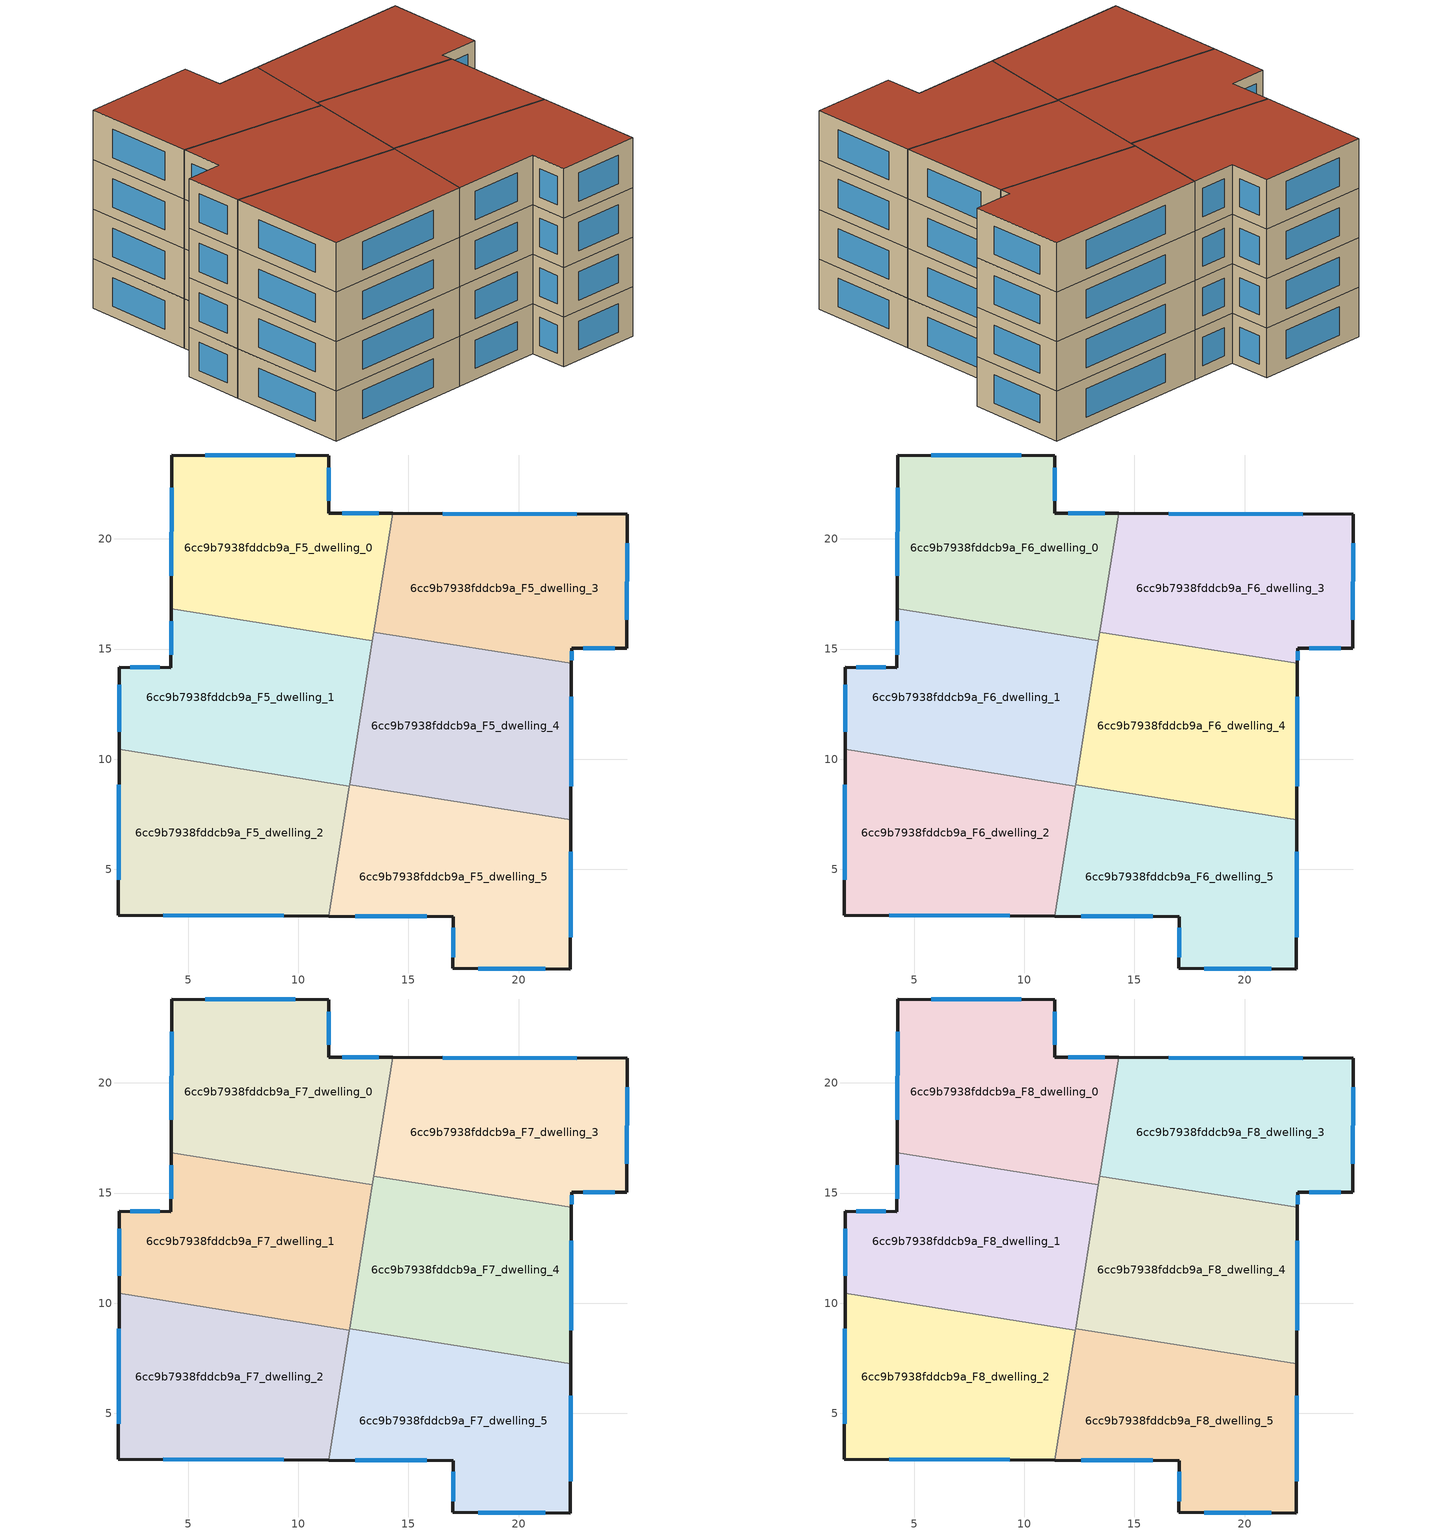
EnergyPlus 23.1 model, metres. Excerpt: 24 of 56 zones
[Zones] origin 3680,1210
6cc9b7938fddcb9a_F5_dwelling_0
 floor to 6cc9b7938fddcb9a_F4_dwelling_0 (EU_floor_Construction): 14.28,21.15 13.37,15.39 4.23,16.84 4.26,23.81 11.39,23.79 11.38,21.17 z15
 wall outside (EU_wall_Construction): 14.28,21.15 11.38,21.17 11.39,23.79 4.26,23.81 4.23,16.84 z15:18
 wall to 6cc9b7938fddcb9a_F5_dwelling_1 (EU_wall_Construction): 4.23,16.84 13.37,15.39 z15:18
 wall to 6cc9b7938fddcb9a_F5_dwelling_3 (EU_wall_Construction): 13.43,15.78 14.28,21.15 z15:18
 wall to 6cc9b7938fddcb9a_F5_dwelling_4 (EU_wall_Construction): 13.37,15.39 13.43,15.78 z15:18
 window (EU_Window_Construction): 4.25,22.32 4.24,18.33 / 9.86,23.79 5.79,23.8 / 11.38,21.73 11.39,23.22 / 13.66,21.16 12,21.16 z15.64:17.36
6cc9b7938fddcb9a_F5_dwelling_1
 floor to 6cc9b7938fddcb9a_F4_dwelling_1 (EU_floor_Construction): 13.37,15.39 12.32,8.78 1.86,10.45 1.88,14.17 4.22,14.16 4.23,16.84 z15
 wall outside (EU_wall_Construction): 4.23,16.84 4.22,14.16 1.88,14.17 1.86,10.45 z15:18
 wall to 6cc9b7938fddcb9a_F5_dwelling_2 (EU_wall_Construction): 1.86,10.45 12.32,8.78 z15:18
 wall to 6cc9b7938fddcb9a_F5_dwelling_4 (EU_wall_Construction): 12.33,8.85 13.37,15.39 z15:18
 wall to 6cc9b7938fddcb9a_F5_dwelling_5 (EU_wall_Construction): 12.32,8.78 12.33,8.85 z15:18
 window (EU_Window_Construction): 3.72,14.17 2.38,14.17 / 4.23,16.27 4.22,14.74 / 1.88,13.38 1.87,11.24 z15.64:17.36
6cc9b7938fddcb9a_F5_dwelling_2
 floor to 6cc9b7938fddcb9a_F4_dwelling_2 (EU_floor_Construction): 12.32,8.78 11.38,2.88 1.83,2.92 1.86,10.45 z15
 wall outside (EU_wall_Construction): 1.86,10.45 1.83,2.92 11.38,2.88 z15:18
 wall to 6cc9b7938fddcb9a_F5_dwelling_5 (EU_wall_Construction): 11.38,2.88 12.32,8.78 z15:18
 window (EU_Window_Construction): 3.88,2.91 9.33,2.89 / 1.86,8.83 1.84,4.53 z15.64:17.36
6cc9b7938fddcb9a_F5_dwelling_3
 floor to 6cc9b7938fddcb9a_F4_dwelling_3 (EU_floor_Construction): 24.93,21.11 24.91,15.03 22.4,15.04 22.4,14.35 13.43,15.78 14.28,21.15 z15
 wall outside (EU_wall_Construction): 22.4,14.35 22.4,15.04 24.91,15.03 24.93,21.11 14.28,21.15 z15:18
 wall to 6cc9b7938fddcb9a_F5_dwelling_4 (EU_wall_Construction): 13.43,15.78 22.4,14.35 z15:18
 window (EU_Window_Construction): 22.65,21.12 16.56,21.15 / 24.91,16.33 24.92,19.81 / 22.94,15.04 24.37,15.03 / 22.4,14.5 22.4,14.89 z15.64:17.36
6cc9b7938fddcb9a_F5_dwelling_4
 floor to 6cc9b7938fddcb9a_F4_dwelling_4 (EU_floor_Construction): 22.4,14.35 22.38,7.25 12.33,8.85 13.43,15.78 z15
 wall outside (EU_wall_Construction): 22.38,7.25 22.4,14.35 z15:18
 wall to 6cc9b7938fddcb9a_F5_dwelling_5 (EU_wall_Construction): 12.33,8.85 22.38,7.25 z15:18
 window (EU_Window_Construction): 22.38,8.77 22.39,12.83 z15.64:17.36
6cc9b7938fddcb9a_F5_dwelling_5
 floor to 6cc9b7938fddcb9a_F4_dwelling_5 (EU_floor_Construction): 22.38,7.25 22.35,0.48 17.02,0.5 17.03,2.86 11.38,2.88 12.33,8.85 z15
 wall outside (EU_wall_Construction): 11.38,2.88 17.03,2.86 17.02,0.5 22.35,0.48 22.38,7.25 z15:18
 window (EU_Window_Construction): 12.59,2.88 15.82,2.86 / 22.36,1.93 22.37,5.8 / 18.16,0.5 21.21,0.48 / 17.03,2.35 17.02,1.01 z15.64:17.36
6cc9b7938fddcb9a_F6_dwelling_0
 floor to 6cc9b7938fddcb9a_F5_dwelling_0 (EU_floor_Construction): 14.28,21.15 13.37,15.39 4.23,16.84 4.26,23.81 11.39,23.79 11.38,21.17 z18
 wall outside (EU_wall_Construction): 14.28,21.15 11.38,21.17 11.39,23.79 4.26,23.81 4.23,16.84 z18:21
 wall to 6cc9b7938fddcb9a_F6_dwelling_1 (EU_wall_Construction): 4.23,16.84 13.37,15.39 z18:21
 wall to 6cc9b7938fddcb9a_F6_dwelling_3 (EU_wall_Construction): 13.43,15.78 14.28,21.15 z18:21
 wall to 6cc9b7938fddcb9a_F6_dwelling_4 (EU_wall_Construction): 13.37,15.39 13.43,15.78 z18:21
 window (EU_Window_Construction): 4.25,22.32 4.24,18.33 / 9.86,23.79 5.79,23.8 / 11.38,21.73 11.39,23.22 / 13.66,21.16 12,21.16 z18.64:20.36
6cc9b7938fddcb9a_F6_dwelling_1
 floor to 6cc9b7938fddcb9a_F5_dwelling_1 (EU_floor_Construction): 13.37,15.39 12.32,8.78 1.86,10.45 1.88,14.17 4.22,14.16 4.23,16.84 z18
 wall outside (EU_wall_Construction): 4.23,16.84 4.22,14.16 1.88,14.17 1.86,10.45 z18:21
 wall to 6cc9b7938fddcb9a_F6_dwelling_2 (EU_wall_Construction): 1.86,10.45 12.32,8.78 z18:21
 wall to 6cc9b7938fddcb9a_F6_dwelling_4 (EU_wall_Construction): 12.33,8.85 13.37,15.39 z18:21
 wall to 6cc9b7938fddcb9a_F6_dwelling_5 (EU_wall_Construction): 12.32,8.78 12.33,8.85 z18:21
 window (EU_Window_Construction): 3.72,14.17 2.38,14.17 / 4.23,16.27 4.22,14.74 / 1.88,13.38 1.87,11.24 z18.64:20.36
6cc9b7938fddcb9a_F6_dwelling_2
 floor to 6cc9b7938fddcb9a_F5_dwelling_2 (EU_floor_Construction): 12.32,8.78 11.38,2.88 1.83,2.92 1.86,10.45 z18
 wall outside (EU_wall_Construction): 1.86,10.45 1.83,2.92 11.38,2.88 z18:21
 wall to 6cc9b7938fddcb9a_F6_dwelling_5 (EU_wall_Construction): 11.38,2.88 12.32,8.78 z18:21
 window (EU_Window_Construction): 3.88,2.91 9.33,2.89 / 1.86,8.83 1.84,4.53 z18.64:20.36
6cc9b7938fddcb9a_F6_dwelling_3
 floor to 6cc9b7938fddcb9a_F5_dwelling_3 (EU_floor_Construction): 24.93,21.11 24.91,15.03 22.4,15.04 22.4,14.35 13.43,15.78 14.28,21.15 z18
 wall outside (EU_wall_Construction): 22.4,14.35 22.4,15.04 24.91,15.03 24.93,21.11 14.28,21.15 z18:21
 wall to 6cc9b7938fddcb9a_F6_dwelling_4 (EU_wall_Construction): 13.43,15.78 22.4,14.35 z18:21
 window (EU_Window_Construction): 22.65,21.12 16.56,21.15 / 24.91,16.33 24.92,19.81 / 22.94,15.04 24.37,15.03 / 22.4,14.5 22.4,14.89 z18.64:20.36
6cc9b7938fddcb9a_F6_dwelling_4
 floor to 6cc9b7938fddcb9a_F5_dwelling_4 (EU_floor_Construction): 22.4,14.35 22.38,7.25 12.33,8.85 13.43,15.78 z18
 wall outside (EU_wall_Construction): 22.38,7.25 22.4,14.35 z18:21
 wall to 6cc9b7938fddcb9a_F6_dwelling_5 (EU_wall_Construction): 12.33,8.85 22.38,7.25 z18:21
 window (EU_Window_Construction): 22.38,8.77 22.39,12.83 z18.64:20.36
6cc9b7938fddcb9a_F6_dwelling_5
 floor to 6cc9b7938fddcb9a_F5_dwelling_5 (EU_floor_Construction): 22.38,7.25 22.35,0.48 17.02,0.5 17.03,2.86 11.38,2.88 12.33,8.85 z18
 wall outside (EU_wall_Construction): 11.38,2.88 17.03,2.86 17.02,0.5 22.35,0.48 22.38,7.25 z18:21
 window (EU_Window_Construction): 12.59,2.88 15.82,2.86 / 22.36,1.93 22.37,5.8 / 18.16,0.5 21.21,0.48 / 17.03,2.35 17.02,1.01 z18.64:20.36
6cc9b7938fddcb9a_F7_dwelling_0
 floor to 6cc9b7938fddcb9a_F6_dwelling_0 (EU_floor_Construction): 14.28,21.15 13.37,15.39 4.23,16.84 4.26,23.81 11.39,23.79 11.38,21.17 z21
 wall outside (EU_wall_Construction): 14.28,21.15 11.38,21.17 11.39,23.79 4.26,23.81 4.23,16.84 z21:24
 wall to 6cc9b7938fddcb9a_F7_dwelling_1 (EU_wall_Construction): 4.23,16.84 13.37,15.39 z21:24
 wall to 6cc9b7938fddcb9a_F7_dwelling_3 (EU_wall_Construction): 13.43,15.78 14.28,21.15 z21:24
 wall to 6cc9b7938fddcb9a_F7_dwelling_4 (EU_wall_Construction): 13.37,15.39 13.43,15.78 z21:24
 window (EU_Window_Construction): 4.25,22.32 4.24,18.33 / 9.86,23.79 5.79,23.8 / 11.38,21.73 11.39,23.22 / 13.66,21.16 12,21.16 z21.64:23.36
6cc9b7938fddcb9a_F7_dwelling_1
 floor to 6cc9b7938fddcb9a_F6_dwelling_1 (EU_floor_Construction): 13.37,15.39 12.32,8.78 1.86,10.45 1.88,14.17 4.22,14.16 4.23,16.84 z21
 wall outside (EU_wall_Construction): 4.23,16.84 4.22,14.16 1.88,14.17 1.86,10.45 z21:24
 wall to 6cc9b7938fddcb9a_F7_dwelling_2 (EU_wall_Construction): 1.86,10.45 12.32,8.78 z21:24
 wall to 6cc9b7938fddcb9a_F7_dwelling_4 (EU_wall_Construction): 12.33,8.85 13.37,15.39 z21:24
 wall to 6cc9b7938fddcb9a_F7_dwelling_5 (EU_wall_Construction): 12.32,8.78 12.33,8.85 z21:24
 window (EU_Window_Construction): 3.72,14.17 2.38,14.17 / 4.23,16.27 4.22,14.74 / 1.88,13.38 1.87,11.24 z21.64:23.36
6cc9b7938fddcb9a_F7_dwelling_2
 floor to 6cc9b7938fddcb9a_F6_dwelling_2 (EU_floor_Construction): 12.32,8.78 11.38,2.88 1.83,2.92 1.86,10.45 z21
 wall outside (EU_wall_Construction): 1.86,10.45 1.83,2.92 11.38,2.88 z21:24
 wall to 6cc9b7938fddcb9a_F7_dwelling_5 (EU_wall_Construction): 11.38,2.88 12.32,8.78 z21:24
 window (EU_Window_Construction): 3.88,2.91 9.33,2.89 / 1.86,8.83 1.84,4.53 z21.64:23.36
6cc9b7938fddcb9a_F7_dwelling_3
 floor to 6cc9b7938fddcb9a_F6_dwelling_3 (EU_floor_Construction): 24.93,21.11 24.91,15.03 22.4,15.04 22.4,14.35 13.43,15.78 14.28,21.15 z21
 wall outside (EU_wall_Construction): 22.4,14.35 22.4,15.04 24.91,15.03 24.93,21.11 14.28,21.15 z21:24
 wall to 6cc9b7938fddcb9a_F7_dwelling_4 (EU_wall_Construction): 13.43,15.78 22.4,14.35 z21:24
 window (EU_Window_Construction): 22.65,21.12 16.56,21.15 / 24.91,16.33 24.92,19.81 / 22.94,15.04 24.37,15.03 / 22.4,14.5 22.4,14.89 z21.64:23.36
6cc9b7938fddcb9a_F7_dwelling_4
 floor to 6cc9b7938fddcb9a_F6_dwelling_4 (EU_floor_Construction): 22.4,14.35 22.38,7.25 12.33,8.85 13.43,15.78 z21
 wall outside (EU_wall_Construction): 22.38,7.25 22.4,14.35 z21:24
 wall to 6cc9b7938fddcb9a_F7_dwelling_5 (EU_wall_Construction): 12.33,8.85 22.38,7.25 z21:24
 window (EU_Window_Construction): 22.38,8.77 22.39,12.83 z21.64:23.36
6cc9b7938fddcb9a_F7_dwelling_5
 floor to 6cc9b7938fddcb9a_F6_dwelling_5 (EU_floor_Construction): 22.38,7.25 22.35,0.48 17.02,0.5 17.03,2.86 11.38,2.88 12.33,8.85 z21
 wall outside (EU_wall_Construction): 11.38,2.88 17.03,2.86 17.02,0.5 22.35,0.48 22.38,7.25 z21:24
 window (EU_Window_Construction): 12.59,2.88 15.82,2.86 / 22.36,1.93 22.37,5.8 / 18.16,0.5 21.21,0.48 / 17.03,2.35 17.02,1.01 z21.64:23.36
6cc9b7938fddcb9a_F8_dwelling_0
 floor to 6cc9b7938fddcb9a_F7_dwelling_0 (EU_floor_Construction): 14.28,21.15 13.37,15.39 4.23,16.84 4.26,23.81 11.39,23.79 11.38,21.17 z24
 wall outside (EU_wall_Construction): 14.28,21.15 11.38,21.17 11.39,23.79 4.26,23.81 4.23,16.84 z24:27
 wall to 6cc9b7938fddcb9a_F8_dwelling_1 (EU_wall_Construction): 4.23,16.84 13.37,15.39 z24:27
 wall to 6cc9b7938fddcb9a_F8_dwelling_3 (EU_wall_Construction): 13.43,15.78 14.28,21.15 z24:27
 wall to 6cc9b7938fddcb9a_F8_dwelling_4 (EU_wall_Construction): 13.37,15.39 13.43,15.78 z24:27
 window (EU_Window_Construction): 4.25,22.32 4.24,18.33 / 9.86,23.79 5.79,23.8 / 11.38,21.73 11.39,23.22 / 13.66,21.16 12,21.16 z24.64:26.36
 roof outside (EU_roof_Construction): 13.37,15.39 14.28,21.15 11.38,21.17 11.39,23.79 4.26,23.81 4.23,16.84 z27
6cc9b7938fddcb9a_F8_dwelling_1
 floor to 6cc9b7938fddcb9a_F7_dwelling_1 (EU_floor_Construction): 13.37,15.39 12.32,8.78 1.86,10.45 1.88,14.17 4.22,14.16 4.23,16.84 z24
 wall outside (EU_wall_Construction): 4.23,16.84 4.22,14.16 1.88,14.17 1.86,10.45 z24:27
 wall to 6cc9b7938fddcb9a_F8_dwelling_2 (EU_wall_Construction): 1.86,10.45 12.32,8.78 z24:27
 wall to 6cc9b7938fddcb9a_F8_dwelling_4 (EU_wall_Construction): 12.33,8.85 13.37,15.39 z24:27
 wall to 6cc9b7938fddcb9a_F8_dwelling_5 (EU_wall_Construction): 12.32,8.78 12.33,8.85 z24:27
 window (EU_Window_Construction): 3.72,14.17 2.38,14.17 / 4.23,16.27 4.22,14.74 / 1.88,13.38 1.87,11.24 z24.64:26.36
 roof outside (EU_roof_Construction): 12.32,8.78 13.37,15.39 4.23,16.84 4.22,14.16 1.88,14.17 1.86,10.45 z27
6cc9b7938fddcb9a_F8_dwelling_2
 floor to 6cc9b7938fddcb9a_F7_dwelling_2 (EU_floor_Construction): 12.32,8.78 11.38,2.88 1.83,2.92 1.86,10.45 z24
 wall outside (EU_wall_Construction): 1.86,10.45 1.83,2.92 11.38,2.88 z24:27
 wall to 6cc9b7938fddcb9a_F8_dwelling_5 (EU_wall_Construction): 11.38,2.88 12.32,8.78 z24:27
 window (EU_Window_Construction): 3.88,2.91 9.33,2.89 / 1.86,8.83 1.84,4.53 z24.64:26.36
 roof outside (EU_roof_Construction): 11.38,2.88 12.32,8.78 1.86,10.45 1.83,2.92 z27
6cc9b7938fddcb9a_F8_dwelling_3
 floor to 6cc9b7938fddcb9a_F7_dwelling_3 (EU_floor_Construction): 24.93,21.11 24.91,15.03 22.4,15.04 22.4,14.35 13.43,15.78 14.28,21.15 z24
 wall outside (EU_wall_Construction): 22.4,14.35 22.4,15.04 24.91,15.03 24.93,21.11 14.28,21.15 z24:27
 wall to 6cc9b7938fddcb9a_F8_dwelling_4 (EU_wall_Construction): 13.43,15.78 22.4,14.35 z24:27
 window (EU_Window_Construction): 22.65,21.12 16.56,21.15 / 24.91,16.33 24.92,19.81 / 22.94,15.04 24.37,15.03 / 22.4,14.5 22.4,14.89 z24.64:26.36
 roof outside (EU_roof_Construction): 24.91,15.03 24.93,21.11 14.28,21.15 13.43,15.78 22.4,14.35 22.4,15.04 z27
6cc9b7938fddcb9a_F8_dwelling_4
 floor to 6cc9b7938fddcb9a_F7_dwelling_4 (EU_floor_Construction): 22.4,14.35 22.38,7.25 12.33,8.85 13.43,15.78 z24
 wall outside (EU_wall_Construction): 22.38,7.25 22.4,14.35 z24:27
 wall to 6cc9b7938fddcb9a_F8_dwelling_5 (EU_wall_Construction): 12.33,8.85 22.38,7.25 z24:27
 window (EU_Window_Construction): 22.38,8.77 22.39,12.83 z24.64:26.36
 roof outside (EU_roof_Construction): 22.38,7.25 22.4,14.35 13.43,15.78 12.33,8.85 z27
6cc9b7938fddcb9a_F8_dwelling_5
 floor to 6cc9b7938fddcb9a_F7_dwelling_5 (EU_floor_Construction): 22.38,7.25 22.35,0.48 17.02,0.5 17.03,2.86 11.38,2.88 12.33,8.85 z24
 wall outside (EU_wall_Construction): 11.38,2.88 17.03,2.86 17.02,0.5 22.35,0.48 22.38,7.25 z24:27
 window (EU_Window_Construction): 12.59,2.88 15.82,2.86 / 22.36,1.93 22.37,5.8 / 18.16,0.5 21.21,0.48 / 17.03,2.35 17.02,1.01 z24.64:26.36
 roof outside (EU_roof_Construction): 22.35,0.48 22.38,7.25 12.33,8.85 11.38,2.88 17.03,2.86 17.02,0.5 z27
[Building]
EU S2 Campaign: North Axis=0; Terrain=City; Solar Distribution=FullExterior
[Site:Location]
Yerevan-Zvartnots.Intl.AP: Latitude=40.15; Longitude=44.383; Time Zone=4; Elevation=854
[SizingPeriod:WeatherFileDays]
AnnualSizingPeriod: Begin Month=1; Begin Day of Month=1; End Month=12; End Day of Month=31; Day of Week for Start Day=Monday; Use Weather File Daylight Saving Period=No; Use Weather File Rain and Snow Indicators=No
[MATERIAL]
EU_InternalMass_Material: Roughness=MediumRough; Thickness=0.1; Conductivity=1; Density=1800; Specific Heat=900; Thermal Absorptance=0.9; Solar Absorptance=0.7; Visible Absorptance=0.7
[MATERIAL:NOMASS] Roughness=MediumRough; Thermal Absorptance=0.9; Solar Absorptance=0.7; Visible Absorptance=0.7
Name | Thermal Resistance
EU_wall_NoMass | 1.05043
EU_roof_NoMass | 1.45357
EU_floor_NoMass | 0.478065
[WINDOWMATERIAL:SIMPLEGLAZINGSYSTEM]
EU_Window_SimpleGlazing: UFactor=2.5566; Solar Heat Gain Coefficient=0.75; Visible Transmittance=0.75
[CONSTRUCTION]
EU_wall_Construction: EU_wall_NoMass
EU_roof_Construction: EU_roof_NoMass
EU_floor_Construction: EU_floor_NoMass
EU_Window_Construction: EU_Window_SimpleGlazing
EU_InternalMass_Construction: EU_InternalMass_Material
[ZONE] Type=1; Multiplier=1; Ceiling Height=autocalculate; Floor Area=autocalculate; Part of Total Floor Area=Yes
Name | Volume
6cc9b7938fddcb9a_F5_dwelling_0; 6cc9b7938fddcb9a_F6_dwelling_0; 6cc9b7938fddcb9a_F7_dwelling_0; 6cc9b7938fddcb9a_F8_dwelling_0 | 202.598
6cc9b7938fddcb9a_F5_dwelling_1; 6cc9b7938fddcb9a_F6_dwelling_1; 6cc9b7938fddcb9a_F7_dwelling_1; 6cc9b7938fddcb9a_F8_dwelling_1 | 202.624
6cc9b7938fddcb9a_F5_dwelling_2; 6cc9b7938fddcb9a_F6_dwelling_2; 6cc9b7938fddcb9a_F7_dwelling_2; 6cc9b7938fddcb9a_F8_dwelling_2 | 202.602
6cc9b7938fddcb9a_F5_dwelling_3; 6cc9b7938fddcb9a_F6_dwelling_3; 6cc9b7938fddcb9a_F7_dwelling_3; 6cc9b7938fddcb9a_F8_dwelling_3 | 202.599
6cc9b7938fddcb9a_F5_dwelling_4; 6cc9b7938fddcb9a_F6_dwelling_4; 6cc9b7938fddcb9a_F7_dwelling_4; 6cc9b7938fddcb9a_F8_dwelling_4 | 202.605
6cc9b7938fddcb9a_F5_dwelling_5; 6cc9b7938fddcb9a_F6_dwelling_5; 6cc9b7938fddcb9a_F7_dwelling_5; 6cc9b7938fddcb9a_F8_dwelling_5 | 202.608
[INTERNALMASS] Construction=EU_InternalMass_Construction
Name | Zone or ZoneList | Surface Area
6cc9b7938fddcb9a_F5_dwelling_0_EU_InternalMass | 6cc9b7938fddcb9a_F5_dwelling_0 | 67.5329
6cc9b7938fddcb9a_F5_dwelling_1_EU_InternalMass | 6cc9b7938fddcb9a_F5_dwelling_1 | 67.5411
6cc9b7938fddcb9a_F5_dwelling_2_EU_InternalMass | 6cc9b7938fddcb9a_F5_dwelling_2 | 67.5341
6cc9b7938fddcb9a_F5_dwelling_3_EU_InternalMass | 6cc9b7938fddcb9a_F5_dwelling_3 | 67.5333
6cc9b7938fddcb9a_F5_dwelling_4_EU_InternalMass | 6cc9b7938fddcb9a_F5_dwelling_4 | 67.5352
6cc9b7938fddcb9a_F5_dwelling_5_EU_InternalMass | 6cc9b7938fddcb9a_F5_dwelling_5 | 67.5357
6cc9b7938fddcb9a_F6_dwelling_0_EU_InternalMass | 6cc9b7938fddcb9a_F6_dwelling_0 | 67.5329
6cc9b7938fddcb9a_F6_dwelling_1_EU_InternalMass | 6cc9b7938fddcb9a_F6_dwelling_1 | 67.5411
6cc9b7938fddcb9a_F6_dwelling_2_EU_InternalMass | 6cc9b7938fddcb9a_F6_dwelling_2 | 67.5341
6cc9b7938fddcb9a_F6_dwelling_3_EU_InternalMass | 6cc9b7938fddcb9a_F6_dwelling_3 | 67.5333
6cc9b7938fddcb9a_F6_dwelling_4_EU_InternalMass | 6cc9b7938fddcb9a_F6_dwelling_4 | 67.5352
6cc9b7938fddcb9a_F6_dwelling_5_EU_InternalMass | 6cc9b7938fddcb9a_F6_dwelling_5 | 67.5357
6cc9b7938fddcb9a_F7_dwelling_0_EU_InternalMass | 6cc9b7938fddcb9a_F7_dwelling_0 | 67.5329
6cc9b7938fddcb9a_F7_dwelling_1_EU_InternalMass | 6cc9b7938fddcb9a_F7_dwelling_1 | 67.5411
6cc9b7938fddcb9a_F7_dwelling_2_EU_InternalMass | 6cc9b7938fddcb9a_F7_dwelling_2 | 67.5341
6cc9b7938fddcb9a_F7_dwelling_3_EU_InternalMass | 6cc9b7938fddcb9a_F7_dwelling_3 | 67.5333
6cc9b7938fddcb9a_F7_dwelling_4_EU_InternalMass | 6cc9b7938fddcb9a_F7_dwelling_4 | 67.5352
6cc9b7938fddcb9a_F7_dwelling_5_EU_InternalMass | 6cc9b7938fddcb9a_F7_dwelling_5 | 67.5357
6cc9b7938fddcb9a_F8_dwelling_0_EU_InternalMass | 6cc9b7938fddcb9a_F8_dwelling_0 | 67.5329
6cc9b7938fddcb9a_F8_dwelling_1_EU_InternalMass | 6cc9b7938fddcb9a_F8_dwelling_1 | 67.5411
6cc9b7938fddcb9a_F8_dwelling_2_EU_InternalMass | 6cc9b7938fddcb9a_F8_dwelling_2 | 67.5341
6cc9b7938fddcb9a_F8_dwelling_3_EU_InternalMass | 6cc9b7938fddcb9a_F8_dwelling_3 | 67.5333
6cc9b7938fddcb9a_F8_dwelling_4_EU_InternalMass | 6cc9b7938fddcb9a_F8_dwelling_4 | 67.5352
6cc9b7938fddcb9a_F8_dwelling_5_EU_InternalMass | 6cc9b7938fddcb9a_F8_dwelling_5 | 67.5357
[OTHEREQUIPMENT] Fuel Type=Electricity; Design Level Calculation Method=Watts/Area; Power per Zone Floor Area=1; Fraction Latent=0; Fraction Radiant=0; Fraction Lost=0; Carbon Dioxide Generation Rate=0; EndUse Subcategory=EU_Step8_InternalGains
Name | Zone or ZoneList or Space or SpaceList | Schedule
EU_Step8_InternalGain_6cc9b7938fddcb9a_F5_dwelling_0_f000 | 6cc9b7938fddcb9a_F5_dwelling_0 | EU_Step8_GainSchedule_6cc9b7938fddcb9a_F5_dwelling_0_f000
EU_Step8_InternalGain_6cc9b7938fddcb9a_F5_dwelling_1_f000 | 6cc9b7938fddcb9a_F5_dwelling_1 | EU_Step8_GainSchedule_6cc9b7938fddcb9a_F5_dwelling_1_f000
EU_Step8_InternalGain_6cc9b7938fddcb9a_F5_dwelling_2_f000 | 6cc9b7938fddcb9a_F5_dwelling_2 | EU_Step8_GainSchedule_6cc9b7938fddcb9a_F5_dwelling_2_f000
EU_Step8_InternalGain_6cc9b7938fddcb9a_F5_dwelling_3_f000 | 6cc9b7938fddcb9a_F5_dwelling_3 | EU_Step8_GainSchedule_6cc9b7938fddcb9a_F5_dwelling_3_f000
EU_Step8_InternalGain_6cc9b7938fddcb9a_F5_dwelling_4_f000 | 6cc9b7938fddcb9a_F5_dwelling_4 | EU_Step8_GainSchedule_6cc9b7938fddcb9a_F5_dwelling_4_f000
EU_Step8_InternalGain_6cc9b7938fddcb9a_F5_dwelling_5_f000 | 6cc9b7938fddcb9a_F5_dwelling_5 | EU_Step8_GainSchedule_6cc9b7938fddcb9a_F5_dwelling_5_f000
EU_Step8_InternalGain_6cc9b7938fddcb9a_F6_dwelling_0_f000 | 6cc9b7938fddcb9a_F6_dwelling_0 | EU_Step8_GainSchedule_6cc9b7938fddcb9a_F6_dwelling_0_f000
EU_Step8_InternalGain_6cc9b7938fddcb9a_F6_dwelling_1_f000 | 6cc9b7938fddcb9a_F6_dwelling_1 | EU_Step8_GainSchedule_6cc9b7938fddcb9a_F6_dwelling_1_f000
EU_Step8_InternalGain_6cc9b7938fddcb9a_F6_dwelling_2_f000 | 6cc9b7938fddcb9a_F6_dwelling_2 | EU_Step8_GainSchedule_6cc9b7938fddcb9a_F6_dwelling_2_f000
EU_Step8_InternalGain_6cc9b7938fddcb9a_F6_dwelling_3_f000 | 6cc9b7938fddcb9a_F6_dwelling_3 | EU_Step8_GainSchedule_6cc9b7938fddcb9a_F6_dwelling_3_f000
EU_Step8_InternalGain_6cc9b7938fddcb9a_F6_dwelling_4_f000 | 6cc9b7938fddcb9a_F6_dwelling_4 | EU_Step8_GainSchedule_6cc9b7938fddcb9a_F6_dwelling_4_f000
EU_Step8_InternalGain_6cc9b7938fddcb9a_F6_dwelling_5_f000 | 6cc9b7938fddcb9a_F6_dwelling_5 | EU_Step8_GainSchedule_6cc9b7938fddcb9a_F6_dwelling_5_f000
EU_Step8_InternalGain_6cc9b7938fddcb9a_F7_dwelling_0_f000 | 6cc9b7938fddcb9a_F7_dwelling_0 | EU_Step8_GainSchedule_6cc9b7938fddcb9a_F7_dwelling_0_f000
EU_Step8_InternalGain_6cc9b7938fddcb9a_F7_dwelling_1_f000 | 6cc9b7938fddcb9a_F7_dwelling_1 | EU_Step8_GainSchedule_6cc9b7938fddcb9a_F7_dwelling_1_f000
EU_Step8_InternalGain_6cc9b7938fddcb9a_F7_dwelling_2_f000 | 6cc9b7938fddcb9a_F7_dwelling_2 | EU_Step8_GainSchedule_6cc9b7938fddcb9a_F7_dwelling_2_f000
EU_Step8_InternalGain_6cc9b7938fddcb9a_F7_dwelling_3_f000 | 6cc9b7938fddcb9a_F7_dwelling_3 | EU_Step8_GainSchedule_6cc9b7938fddcb9a_F7_dwelling_3_f000
EU_Step8_InternalGain_6cc9b7938fddcb9a_F7_dwelling_4_f000 | 6cc9b7938fddcb9a_F7_dwelling_4 | EU_Step8_GainSchedule_6cc9b7938fddcb9a_F7_dwelling_4_f000
EU_Step8_InternalGain_6cc9b7938fddcb9a_F7_dwelling_5_f000 | 6cc9b7938fddcb9a_F7_dwelling_5 | EU_Step8_GainSchedule_6cc9b7938fddcb9a_F7_dwelling_5_f000
EU_Step8_InternalGain_6cc9b7938fddcb9a_F8_dwelling_0_f000 | 6cc9b7938fddcb9a_F8_dwelling_0 | EU_Step8_GainSchedule_6cc9b7938fddcb9a_F8_dwelling_0_f000
EU_Step8_InternalGain_6cc9b7938fddcb9a_F8_dwelling_1_f000 | 6cc9b7938fddcb9a_F8_dwelling_1 | EU_Step8_GainSchedule_6cc9b7938fddcb9a_F8_dwelling_1_f000
EU_Step8_InternalGain_6cc9b7938fddcb9a_F8_dwelling_2_f000 | 6cc9b7938fddcb9a_F8_dwelling_2 | EU_Step8_GainSchedule_6cc9b7938fddcb9a_F8_dwelling_2_f000
EU_Step8_InternalGain_6cc9b7938fddcb9a_F8_dwelling_3_f000 | 6cc9b7938fddcb9a_F8_dwelling_3 | EU_Step8_GainSchedule_6cc9b7938fddcb9a_F8_dwelling_3_f000
EU_Step8_InternalGain_6cc9b7938fddcb9a_F8_dwelling_4_f000 | 6cc9b7938fddcb9a_F8_dwelling_4 | EU_Step8_GainSchedule_6cc9b7938fddcb9a_F8_dwelling_4_f000
EU_Step8_InternalGain_6cc9b7938fddcb9a_F8_dwelling_5_f000 | 6cc9b7938fddcb9a_F8_dwelling_5 | EU_Step8_GainSchedule_6cc9b7938fddcb9a_F8_dwelling_5_f000
[ZONEVENTILATION:DESIGNFLOWRATE] Schedule=EU_AlwaysOn; Design Flow Rate Calculation Method=AirChanges/Hour; Air Changes per Hour=0.557805; Ventilation Type=Natural; Fan Pressure Rise=0; Fan Total Efficiency=1; Constant Term Coefficient=1; Temperature Term Coefficient=0; Velocity Term Coefficient=0; Velocity Squared Term Coefficient=0; Minimum Indoor Temperature=-100; Maximum Indoor Temperature=100; Delta Temperature=-100; Minimum Outdoor Temperature=-100; Maximum Outdoor Temperature=100; Maximum Wind Speed=40
Name | Zone or ZoneList or Space or SpaceList
EU_ConstantAir_6cc9b7938fddcb9a_F5_dwelling_0 | 6cc9b7938fddcb9a_F5_dwelling_0
EU_ConstantAir_6cc9b7938fddcb9a_F5_dwelling_1 | 6cc9b7938fddcb9a_F5_dwelling_1
EU_ConstantAir_6cc9b7938fddcb9a_F5_dwelling_2 | 6cc9b7938fddcb9a_F5_dwelling_2
EU_ConstantAir_6cc9b7938fddcb9a_F5_dwelling_3 | 6cc9b7938fddcb9a_F5_dwelling_3
EU_ConstantAir_6cc9b7938fddcb9a_F5_dwelling_4 | 6cc9b7938fddcb9a_F5_dwelling_4
EU_ConstantAir_6cc9b7938fddcb9a_F5_dwelling_5 | 6cc9b7938fddcb9a_F5_dwelling_5
EU_ConstantAir_6cc9b7938fddcb9a_F6_dwelling_0 | 6cc9b7938fddcb9a_F6_dwelling_0
EU_ConstantAir_6cc9b7938fddcb9a_F6_dwelling_1 | 6cc9b7938fddcb9a_F6_dwelling_1
EU_ConstantAir_6cc9b7938fddcb9a_F6_dwelling_2 | 6cc9b7938fddcb9a_F6_dwelling_2
EU_ConstantAir_6cc9b7938fddcb9a_F6_dwelling_3 | 6cc9b7938fddcb9a_F6_dwelling_3
EU_ConstantAir_6cc9b7938fddcb9a_F6_dwelling_4 | 6cc9b7938fddcb9a_F6_dwelling_4
EU_ConstantAir_6cc9b7938fddcb9a_F6_dwelling_5 | 6cc9b7938fddcb9a_F6_dwelling_5
EU_ConstantAir_6cc9b7938fddcb9a_F7_dwelling_0 | 6cc9b7938fddcb9a_F7_dwelling_0
EU_ConstantAir_6cc9b7938fddcb9a_F7_dwelling_1 | 6cc9b7938fddcb9a_F7_dwelling_1
EU_ConstantAir_6cc9b7938fddcb9a_F7_dwelling_2 | 6cc9b7938fddcb9a_F7_dwelling_2
EU_ConstantAir_6cc9b7938fddcb9a_F7_dwelling_3 | 6cc9b7938fddcb9a_F7_dwelling_3
EU_ConstantAir_6cc9b7938fddcb9a_F7_dwelling_4 | 6cc9b7938fddcb9a_F7_dwelling_4
EU_ConstantAir_6cc9b7938fddcb9a_F7_dwelling_5 | 6cc9b7938fddcb9a_F7_dwelling_5
EU_ConstantAir_6cc9b7938fddcb9a_F8_dwelling_0 | 6cc9b7938fddcb9a_F8_dwelling_0
EU_ConstantAir_6cc9b7938fddcb9a_F8_dwelling_1 | 6cc9b7938fddcb9a_F8_dwelling_1
EU_ConstantAir_6cc9b7938fddcb9a_F8_dwelling_2 | 6cc9b7938fddcb9a_F8_dwelling_2
EU_ConstantAir_6cc9b7938fddcb9a_F8_dwelling_3 | 6cc9b7938fddcb9a_F8_dwelling_3
EU_ConstantAir_6cc9b7938fddcb9a_F8_dwelling_4 | 6cc9b7938fddcb9a_F8_dwelling_4
EU_ConstantAir_6cc9b7938fddcb9a_F8_dwelling_5 | 6cc9b7938fddcb9a_F8_dwelling_5
[HVACTEMPLATE:THERMOSTAT] Constant Heating Setpoint=20; Constant Cooling Setpoint=50
EU_HeatOnly_6cc9b7938fddcb9a_F0_dwelling_0; EU_HeatOnly_6cc9b7938fddcb9a_F0_dwelling_1; EU_HeatOnly_6cc9b7938fddcb9a_F0_dwelling_2; EU_HeatOnly_6cc9b7938fddcb9a_F0_dwelling_3; EU_HeatOnly_6cc9b7938fddcb9a_F0_dwelling_4; EU_HeatOnly_6cc9b7938fddcb9a_F0_dwelling_5; EU_HeatOnly_6cc9b7938fddcb9a_F0_dwelling_6; EU_HeatOnly_6cc9b7938fddcb9a_F1_dwelling_0; EU_HeatOnly_6cc9b7938fddcb9a_F1_dwelling_1; EU_HeatOnly_6cc9b7938fddcb9a_F1_dwelling_2; EU_HeatOnly_6cc9b7938fddcb9a_F1_dwelling_3; EU_HeatOnly_6cc9b7938fddcb9a_F1_dwelling_4; EU_HeatOnly_6cc9b7938fddcb9a_F1_dwelling_5; EU_HeatOnly_6cc9b7938fddcb9a_F1_dwelling_6; EU_HeatOnly_6cc9b7938fddcb9a_F2_dwelling_0; EU_HeatOnly_6cc9b7938fddcb9a_F2_dwelling_1; EU_HeatOnly_6cc9b7938fddcb9a_F2_dwelling_2; EU_HeatOnly_6cc9b7938fddcb9a_F2_dwelling_3; EU_HeatOnly_6cc9b7938fddcb9a_F2_dwelling_4; EU_HeatOnly_6cc9b7938fddcb9a_F2_dwelling_5; EU_HeatOnly_6cc9b7938fddcb9a_F3_dwelling_0; EU_HeatOnly_6cc9b7938fddcb9a_F3_dwelling_1; EU_HeatOnly_6cc9b7938fddcb9a_F3_dwelling_2; EU_HeatOnly_6cc9b7938fddcb9a_F3_dwelling_3; EU_HeatOnly_6cc9b7938fddcb9a_F3_dwelling_4; EU_HeatOnly_6cc9b7938fddcb9a_F3_dwelling_5; EU_HeatOnly_6cc9b7938fddcb9a_F4_dwelling_0; EU_HeatOnly_6cc9b7938fddcb9a_F4_dwelling_1; EU_HeatOnly_6cc9b7938fddcb9a_F4_dwelling_2; EU_HeatOnly_6cc9b7938fddcb9a_F4_dwelling_3; EU_HeatOnly_6cc9b7938fddcb9a_F4_dwelling_4; EU_HeatOnly_6cc9b7938fddcb9a_F4_dwelling_5; EU_HeatOnly_6cc9b7938fddcb9a_F5_dwelling_0; EU_HeatOnly_6cc9b7938fddcb9a_F5_dwelling_1; EU_HeatOnly_6cc9b7938fddcb9a_F5_dwelling_2; EU_HeatOnly_6cc9b7938fddcb9a_F5_dwelling_3; EU_HeatOnly_6cc9b7938fddcb9a_F5_dwelling_4; EU_HeatOnly_6cc9b7938fddcb9a_F5_dwelling_5; EU_HeatOnly_6cc9b7938fddcb9a_F6_dwelling_0; EU_HeatOnly_6cc9b7938fddcb9a_F6_dwelling_1; EU_HeatOnly_6cc9b7938fddcb9a_F6_dwelling_2; EU_HeatOnly_6cc9b7938fddcb9a_F6_dwelling_3; EU_HeatOnly_6cc9b7938fddcb9a_F6_dwelling_4; EU_HeatOnly_6cc9b7938fddcb9a_F6_dwelling_5; EU_HeatOnly_6cc9b7938fddcb9a_F7_dwelling_0; EU_HeatOnly_6cc9b7938fddcb9a_F7_dwelling_1; EU_HeatOnly_6cc9b7938fddcb9a_F7_dwelling_2; EU_HeatOnly_6cc9b7938fddcb9a_F7_dwelling_3; EU_HeatOnly_6cc9b7938fddcb9a_F7_dwelling_4; EU_HeatOnly_6cc9b7938fddcb9a_F7_dwelling_5; EU_HeatOnly_6cc9b7938fddcb9a_F8_dwelling_0; EU_HeatOnly_6cc9b7938fddcb9a_F8_dwelling_1; EU_HeatOnly_6cc9b7938fddcb9a_F8_dwelling_2; EU_HeatOnly_6cc9b7938fddcb9a_F8_dwelling_3; EU_HeatOnly_6cc9b7938fddcb9a_F8_dwelling_4; EU_HeatOnly_6cc9b7938fddcb9a_F8_dwelling_5
[HVACTEMPLATE:ZONE:IDEALLOADSAIRSYSTEM] System Availability Schedule=EU_AlwaysOn; Maximum Heating Supply Air Temperature=50; Minimum Cooling Supply Air Temperature=13; Maximum Heating Supply Air Humidity Ratio=0.0156; Minimum Cooling Supply Air Humidity Ratio=0.0077; Heating Limit=NoLimit; Cooling Limit=NoLimit; Heating Availability Schedule=EU_AlwaysOn; Cooling Availability Schedule=EU_CoolingOff; Dehumidification Control Type=ConstantSensibleHeatRatio; Cooling Sensible Heat Ratio=0.7; Dehumidification Setpoint=60; Humidification Control Type=None; Humidification Setpoint=30; Outdoor Air Method=None; Outdoor Air Flow Rate per Person=0.00944; Outdoor Air Flow Rate per Zone Floor Area=0; Outdoor Air Flow Rate per Zone=0; Demand Controlled Ventilation Type=None; Outdoor Air Economizer Type=NoEconomizer; Heat Recovery Type=None; Sensible Heat Recovery Effectiveness=0.7; Latent Heat Recovery Effectiveness=0.65
Name | Template Thermostat
6cc9b7938fddcb9a_F5_dwelling_0 | EU_HeatOnly_6cc9b7938fddcb9a_F5_dwelling_0
6cc9b7938fddcb9a_F5_dwelling_1 | EU_HeatOnly_6cc9b7938fddcb9a_F5_dwelling_1
6cc9b7938fddcb9a_F5_dwelling_2 | EU_HeatOnly_6cc9b7938fddcb9a_F5_dwelling_2
6cc9b7938fddcb9a_F5_dwelling_3 | EU_HeatOnly_6cc9b7938fddcb9a_F5_dwelling_3
6cc9b7938fddcb9a_F5_dwelling_4 | EU_HeatOnly_6cc9b7938fddcb9a_F5_dwelling_4
6cc9b7938fddcb9a_F5_dwelling_5 | EU_HeatOnly_6cc9b7938fddcb9a_F5_dwelling_5
6cc9b7938fddcb9a_F6_dwelling_0 | EU_HeatOnly_6cc9b7938fddcb9a_F6_dwelling_0
6cc9b7938fddcb9a_F6_dwelling_1 | EU_HeatOnly_6cc9b7938fddcb9a_F6_dwelling_1
6cc9b7938fddcb9a_F6_dwelling_2 | EU_HeatOnly_6cc9b7938fddcb9a_F6_dwelling_2
6cc9b7938fddcb9a_F6_dwelling_3 | EU_HeatOnly_6cc9b7938fddcb9a_F6_dwelling_3
6cc9b7938fddcb9a_F6_dwelling_4 | EU_HeatOnly_6cc9b7938fddcb9a_F6_dwelling_4
6cc9b7938fddcb9a_F6_dwelling_5 | EU_HeatOnly_6cc9b7938fddcb9a_F6_dwelling_5
6cc9b7938fddcb9a_F7_dwelling_0 | EU_HeatOnly_6cc9b7938fddcb9a_F7_dwelling_0
6cc9b7938fddcb9a_F7_dwelling_1 | EU_HeatOnly_6cc9b7938fddcb9a_F7_dwelling_1
6cc9b7938fddcb9a_F7_dwelling_2 | EU_HeatOnly_6cc9b7938fddcb9a_F7_dwelling_2
6cc9b7938fddcb9a_F7_dwelling_3 | EU_HeatOnly_6cc9b7938fddcb9a_F7_dwelling_3
6cc9b7938fddcb9a_F7_dwelling_4 | EU_HeatOnly_6cc9b7938fddcb9a_F7_dwelling_4
6cc9b7938fddcb9a_F7_dwelling_5 | EU_HeatOnly_6cc9b7938fddcb9a_F7_dwelling_5
6cc9b7938fddcb9a_F8_dwelling_0 | EU_HeatOnly_6cc9b7938fddcb9a_F8_dwelling_0
6cc9b7938fddcb9a_F8_dwelling_1 | EU_HeatOnly_6cc9b7938fddcb9a_F8_dwelling_1
6cc9b7938fddcb9a_F8_dwelling_2 | EU_HeatOnly_6cc9b7938fddcb9a_F8_dwelling_2
6cc9b7938fddcb9a_F8_dwelling_3 | EU_HeatOnly_6cc9b7938fddcb9a_F8_dwelling_3
6cc9b7938fddcb9a_F8_dwelling_4 | EU_HeatOnly_6cc9b7938fddcb9a_F8_dwelling_4
6cc9b7938fddcb9a_F8_dwelling_5 | EU_HeatOnly_6cc9b7938fddcb9a_F8_dwelling_5
[SIZING:ZONE] Zone Cooling Design Supply Air Temperature Input Method=SupplyAirTemperature; Zone Cooling Design Supply Air Temperature=13; Zone Heating Design Supply Air Temperature Input Method=SupplyAirTemperature; Zone Heating Design Supply Air Temperature=50; Zone Cooling Design Supply Air Humidity Ratio=0.008; Zone Heating Design Supply Air Humidity Ratio=0.008; Cooling Design Air Flow Method=DesignDay; Cooling Design Air Flow Rate=0; Cooling Minimum Air Flow per Zone Floor Area=0.000762; Cooling Minimum Air Flow=0; Cooling Minimum Air Flow Fraction=0.2; Heating Design Air Flow Method=DesignDay; Heating Design Air Flow Rate=0; Heating Maximum Air Flow per Zone Floor Area=0.002032; Heating Maximum Air Flow=0.141576; Heating Maximum Air Flow Fraction=0.3; Account for Dedicated Outdoor Air System=No; Dedicated Outdoor Air System Control Strategy=NeutralSupplyAir; Dedicated Outdoor Air Low Setpoint Temperature for Design=autosize; Dedicated Outdoor Air High Setpoint Temperature for Design=autosize; Zone Load Sizing Method=Sensible Load Only No Latent Load; Zone Latent Cooling Design Supply Air Humidity Ratio Input Method=HumidityRatioDifference; Zone Cooling Design Supply Air Humidity Ratio Difference=0.005; Zone Latent Heating Design Supply Air Humidity Ratio Input Method=HumidityRatioDifference; Zone Humidification Design Supply Air Humidity Ratio Difference=0.005
6cc9b7938fddcb9a_F5_dwelling_0; 6cc9b7938fddcb9a_F5_dwelling_1; 6cc9b7938fddcb9a_F5_dwelling_2; 6cc9b7938fddcb9a_F5_dwelling_3; 6cc9b7938fddcb9a_F5_dwelling_4; 6cc9b7938fddcb9a_F5_dwelling_5; 6cc9b7938fddcb9a_F6_dwelling_0; 6cc9b7938fddcb9a_F6_dwelling_1; 6cc9b7938fddcb9a_F6_dwelling_2; 6cc9b7938fddcb9a_F6_dwelling_3; 6cc9b7938fddcb9a_F6_dwelling_4; 6cc9b7938fddcb9a_F6_dwelling_5; 6cc9b7938fddcb9a_F7_dwelling_0; 6cc9b7938fddcb9a_F7_dwelling_1; 6cc9b7938fddcb9a_F7_dwelling_2; 6cc9b7938fddcb9a_F7_dwelling_3; 6cc9b7938fddcb9a_F7_dwelling_4; 6cc9b7938fddcb9a_F7_dwelling_5; 6cc9b7938fddcb9a_F8_dwelling_0; 6cc9b7938fddcb9a_F8_dwelling_1; 6cc9b7938fddcb9a_F8_dwelling_2; 6cc9b7938fddcb9a_F8_dwelling_3; 6cc9b7938fddcb9a_F8_dwelling_4; 6cc9b7938fddcb9a_F8_dwelling_5
[SCHEDULE:CONSTANT]
Name | Hourly Value
EU_AlwaysOn | 1
EU_CoolingOff | 0
[SCHEDULE:FILE] Column Number=1; Rows to Skip at Top=0; Number of Hours of Data=8760; Column Separator=Comma; Interpolate to Timestep=No; Minutes per Item=60; Adjust Schedule for Daylight Savings=Yes
Name | File
EU_Step8_GainSchedule_6cc9b7938fddcb9a_F5_dwelling_0_f000 | ../../schedules/6cc9b7938fddcb9a/6cc9b7938fddcb9a_F5_dwelling_0_f000_gain.csv
EU_Step8_GainSchedule_6cc9b7938fddcb9a_F5_dwelling_1_f000 | ../../schedules/6cc9b7938fddcb9a/6cc9b7938fddcb9a_F5_dwelling_1_f000_gain.csv
EU_Step8_GainSchedule_6cc9b7938fddcb9a_F5_dwelling_2_f000 | ../../schedules/6cc9b7938fddcb9a/6cc9b7938fddcb9a_F5_dwelling_2_f000_gain.csv
EU_Step8_GainSchedule_6cc9b7938fddcb9a_F5_dwelling_3_f000 | ../../schedules/6cc9b7938fddcb9a/6cc9b7938fddcb9a_F5_dwelling_3_f000_gain.csv
EU_Step8_GainSchedule_6cc9b7938fddcb9a_F5_dwelling_4_f000 | ../../schedules/6cc9b7938fddcb9a/6cc9b7938fddcb9a_F5_dwelling_4_f000_gain.csv
EU_Step8_GainSchedule_6cc9b7938fddcb9a_F5_dwelling_5_f000 | ../../schedules/6cc9b7938fddcb9a/6cc9b7938fddcb9a_F5_dwelling_5_f000_gain.csv
EU_Step8_GainSchedule_6cc9b7938fddcb9a_F6_dwelling_0_f000 | ../../schedules/6cc9b7938fddcb9a/6cc9b7938fddcb9a_F6_dwelling_0_f000_gain.csv
EU_Step8_GainSchedule_6cc9b7938fddcb9a_F6_dwelling_1_f000 | ../../schedules/6cc9b7938fddcb9a/6cc9b7938fddcb9a_F6_dwelling_1_f000_gain.csv
EU_Step8_GainSchedule_6cc9b7938fddcb9a_F6_dwelling_2_f000 | ../../schedules/6cc9b7938fddcb9a/6cc9b7938fddcb9a_F6_dwelling_2_f000_gain.csv
EU_Step8_GainSchedule_6cc9b7938fddcb9a_F6_dwelling_3_f000 | ../../schedules/6cc9b7938fddcb9a/6cc9b7938fddcb9a_F6_dwelling_3_f000_gain.csv
EU_Step8_GainSchedule_6cc9b7938fddcb9a_F6_dwelling_4_f000 | ../../schedules/6cc9b7938fddcb9a/6cc9b7938fddcb9a_F6_dwelling_4_f000_gain.csv
EU_Step8_GainSchedule_6cc9b7938fddcb9a_F6_dwelling_5_f000 | ../../schedules/6cc9b7938fddcb9a/6cc9b7938fddcb9a_F6_dwelling_5_f000_gain.csv
EU_Step8_GainSchedule_6cc9b7938fddcb9a_F7_dwelling_0_f000 | ../../schedules/6cc9b7938fddcb9a/6cc9b7938fddcb9a_F7_dwelling_0_f000_gain.csv
EU_Step8_GainSchedule_6cc9b7938fddcb9a_F7_dwelling_1_f000 | ../../schedules/6cc9b7938fddcb9a/6cc9b7938fddcb9a_F7_dwelling_1_f000_gain.csv
EU_Step8_GainSchedule_6cc9b7938fddcb9a_F7_dwelling_2_f000 | ../../schedules/6cc9b7938fddcb9a/6cc9b7938fddcb9a_F7_dwelling_2_f000_gain.csv
EU_Step8_GainSchedule_6cc9b7938fddcb9a_F7_dwelling_3_f000 | ../../schedules/6cc9b7938fddcb9a/6cc9b7938fddcb9a_F7_dwelling_3_f000_gain.csv
EU_Step8_GainSchedule_6cc9b7938fddcb9a_F7_dwelling_4_f000 | ../../schedules/6cc9b7938fddcb9a/6cc9b7938fddcb9a_F7_dwelling_4_f000_gain.csv
EU_Step8_GainSchedule_6cc9b7938fddcb9a_F7_dwelling_5_f000 | ../../schedules/6cc9b7938fddcb9a/6cc9b7938fddcb9a_F7_dwelling_5_f000_gain.csv
EU_Step8_GainSchedule_6cc9b7938fddcb9a_F8_dwelling_0_f000 | ../../schedules/6cc9b7938fddcb9a/6cc9b7938fddcb9a_F8_dwelling_0_f000_gain.csv
EU_Step8_GainSchedule_6cc9b7938fddcb9a_F8_dwelling_1_f000 | ../../schedules/6cc9b7938fddcb9a/6cc9b7938fddcb9a_F8_dwelling_1_f000_gain.csv
EU_Step8_GainSchedule_6cc9b7938fddcb9a_F8_dwelling_2_f000 | ../../schedules/6cc9b7938fddcb9a/6cc9b7938fddcb9a_F8_dwelling_2_f000_gain.csv
EU_Step8_GainSchedule_6cc9b7938fddcb9a_F8_dwelling_3_f000 | ../../schedules/6cc9b7938fddcb9a/6cc9b7938fddcb9a_F8_dwelling_3_f000_gain.csv
EU_Step8_GainSchedule_6cc9b7938fddcb9a_F8_dwelling_4_f000 | ../../schedules/6cc9b7938fddcb9a/6cc9b7938fddcb9a_F8_dwelling_4_f000_gain.csv
EU_Step8_GainSchedule_6cc9b7938fddcb9a_F8_dwelling_5_f000 | ../../schedules/6cc9b7938fddcb9a/6cc9b7938fddcb9a_F8_dwelling_5_f000_gain.csv
